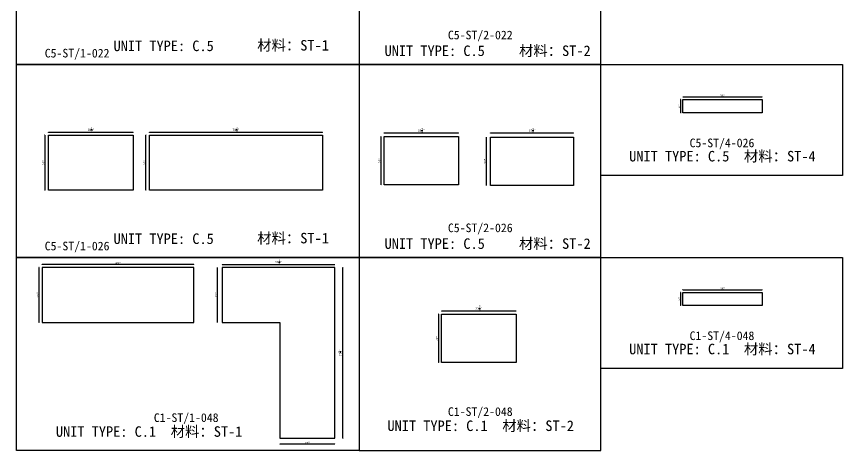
# Model space of a CAD drawing. Header units: millimetres. Extents: x -46966 to 138077, y -48408 to 2116.
# Drawn here: x 15521 to 25061, y -37227 to -32244 of the extents above; entities that cross this region are included whole.
import ezdxf
from ezdxf.enums import TextEntityAlignment as Align

# ---------------------------------------------------------------- set-up
doc = ezdxf.new("R2010")
doc.units = ezdxf.units.MM
doc.layers.add('PART_NUMBER', color=3, linetype='Continuous')
doc.styles.add('样式 1', font='')
doc.styles.get('样式 1').set_extended_font_data('NSimSun')
doc.dimstyles.new('副本 ISO-25', dxfattribs={"dimtxt": 25, "dimasz": 10, "dimexe": 1.5, "dimexo": 0.5, "dimtad": 1, "dimlfac": 0.03937, "dimlunit": 5, "dimtxsty": '样式 1', "dimblk": 'ARCHTICK', "dimcen": 2.5, "dimclrd": 256, "dimclrt": 1, "dimazin": 3, "dimtfac": 1, "dimtmove": 0, "dimatfit": 3, "dimfxlon": 1})

# ---------------------------------------------------------------- blocks, each defined once
blk = doc.blocks.new('_ArchTick')
at = {"color": 0, "linetype": 'ByBlock', "const_width": 0.15}
blk.add_lwpolyline([(-0.5, -0.5), (0.5, 0.5)], dxfattribs=at)
blk = doc.blocks.new('*D877')
at = {"color": 0, "lineweight": -2, "transparency": 16777216}
for p, q in [((15890.2, -33584.1), (15890.2, -33581.6)), ((16868.1, -33584.1), (16868.1, -33581.6))]:
    blk.add_line(p, q, dxfattribs=at)
at = {"lineweight": -2, "transparency": 16777216}
blk.add_line((15890.2, -33583.1), (16868.1, -33583.1), dxfattribs=at)
at = {"layer": 'Defpoints', "color": 0, "transparency": 16777216}
for p in [(15890.2, -33615.8), (16868.1, -33583.1), (16868.1, -33615.8)]:
    blk.add_point(p, dxfattribs=at)
at = {"lineweight": -2, "transparency": 16777216, "xscale": 10, "yscale": 10, "zscale": 10, "rotation": 180}
blk.add_blockref('_ArchTick', (15890.2, -33583.1), dxfattribs=at)
at = {"lineweight": -2, "transparency": 16777216, "xscale": 10, "yscale": 10, "zscale": 10}
blk.add_blockref('_ArchTick', (16868.1, -33583.1), dxfattribs=at)
at = {"color": 1, "transparency": 16777216, "insert": (16379.1, -33554.1), "char_height": 25, "attachment_point": 5, "style": '样式 1'}
blk.add_mtext('\\A1;38{\\H1x;\\S1/2;}"', dxfattribs=at)
blk = doc.blocks.new('*D878')
at = {"color": 0, "lineweight": -2, "transparency": 16777216}
for p, q in [((15848.2, -33615.8), (15845.7, -33615.8)), ((15848.2, -34250.8), (15845.7, -34250.8))]:
    blk.add_line(p, q, dxfattribs=at)
at = {"lineweight": -2, "transparency": 16777216}
blk.add_line((15847.2, -33615.8), (15847.2, -34250.8), dxfattribs=at)
at = {"layer": 'Defpoints', "color": 0, "transparency": 16777216}
for p in [(15890.2, -33615.8), (15847.2, -34250.8), (15890.2, -34250.8)]:
    blk.add_point(p, dxfattribs=at)
at = {"lineweight": -2, "transparency": 16777216, "xscale": 10, "yscale": 10, "zscale": 10}
for p, rotation in [((15847.2, -33615.8), 90), ((15847.2, -34250.8), 270)]:
    blk.add_blockref('_ArchTick', p, dxfattribs=dict(at, rotation=rotation))
at = {"color": 1, "transparency": 16777216, "insert": (15834.1, -33933.3), "char_height": 25, "attachment_point": 5, "rotation": 90, "style": '样式 1'}
blk.add_mtext('\\A1;25"', dxfattribs=at)
blk = doc.blocks.new('*D879')
at = {"color": 0, "lineweight": -2, "transparency": 16777216}
for p, q in [((17054.8, -33584.1), (17054.8, -33581.6)), ((19055.1, -33584.1), (19055.1, -33581.6))]:
    blk.add_line(p, q, dxfattribs=at)
at = {"lineweight": -2, "transparency": 16777216}
blk.add_line((17054.8, -33583.1), (19055.1, -33583.1), dxfattribs=at)
at = {"layer": 'Defpoints', "color": 0, "transparency": 16777216}
for p in [(17054.8, -33615.8), (19055.1, -33583.1), (19055.1, -33615.8)]:
    blk.add_point(p, dxfattribs=at)
at = {"lineweight": -2, "transparency": 16777216, "xscale": 10, "yscale": 10, "zscale": 10, "rotation": 180}
blk.add_blockref('_ArchTick', (17054.8, -33583.1), dxfattribs=at)
at = {"lineweight": -2, "transparency": 16777216, "xscale": 10, "yscale": 10, "zscale": 10}
blk.add_blockref('_ArchTick', (19055.1, -33583.1), dxfattribs=at)
at = {"color": 1, "transparency": 16777216, "insert": (18054.9, -33554), "char_height": 25, "attachment_point": 5, "style": '样式 1'}
blk.add_mtext('\\A1;78{\\H1x;\\S3/4;}"', dxfattribs=at)
blk = doc.blocks.new('*D880')
at = {"color": 0, "lineweight": -2, "transparency": 16777216}
for p, q in [((17016.5, -33615.8), (17014, -33615.8)), ((17016.5, -34250.8), (17014, -34250.8))]:
    blk.add_line(p, q, dxfattribs=at)
at = {"lineweight": -2, "transparency": 16777216}
blk.add_line((17015.5, -34250.8), (17015.5, -33615.8), dxfattribs=at)
at = {"layer": 'Defpoints', "color": 0, "transparency": 16777216}
for p in [(17015.5, -33615.8), (17054.8, -33615.8), (17054.8, -34250.8)]:
    blk.add_point(p, dxfattribs=at)
at = {"lineweight": -2, "transparency": 16777216, "xscale": 10, "yscale": 10, "zscale": 10}
for p, rotation in [((17015.5, -33615.8), 90), ((17015.5, -34250.8), 270)]:
    blk.add_blockref('_ArchTick', p, dxfattribs=dict(at, rotation=rotation))
at = {"color": 1, "transparency": 16777216, "insert": (17002.3, -33933.3), "char_height": 25, "attachment_point": 5, "rotation": 90, "style": '样式 1'}
blk.add_mtext('\\A1;25"', dxfattribs=at)
blk = doc.blocks.new('*D881')
at = {"color": 0, "lineweight": -2, "transparency": 16777216}
for p, q in [((19765.4, -33592.1), (19765.4, -33589.6)), ((20625.8, -33592.1), (20625.8, -33589.6))]:
    blk.add_line(p, q, dxfattribs=at)
at = {"lineweight": -2, "transparency": 16777216}
blk.add_line((19765.4, -33591.1), (20625.8, -33591.1), dxfattribs=at)
at = {"layer": 'Defpoints', "color": 0, "transparency": 16777216}
for p in [(19765.4, -33630.6), (20625.8, -33591.1), (20625.8, -33630.6)]:
    blk.add_point(p, dxfattribs=at)
at = {"lineweight": -2, "transparency": 16777216, "xscale": 10, "yscale": 10, "zscale": 10, "rotation": 180}
blk.add_blockref('_ArchTick', (19765.4, -33591.1), dxfattribs=at)
at = {"lineweight": -2, "transparency": 16777216, "xscale": 10, "yscale": 10, "zscale": 10}
blk.add_blockref('_ArchTick', (20625.8, -33591.1), dxfattribs=at)
at = {"color": 1, "transparency": 16777216, "insert": (20195.6, -33562), "char_height": 25, "attachment_point": 5, "style": '样式 1'}
blk.add_mtext('\\A1;33{\\H1x;\\S7/8;}"', dxfattribs=at)
blk = doc.blocks.new('*D882')
at = {"color": 0, "lineweight": -2, "transparency": 16777216}
for p, q in [((19729.7, -33630.6), (19727.2, -33630.6)), ((19729.7, -34189.4), (19727.2, -34189.4))]:
    blk.add_line(p, q, dxfattribs=at)
at = {"lineweight": -2, "transparency": 16777216}
blk.add_line((19728.7, -33630.6), (19728.7, -34189.4), dxfattribs=at)
at = {"layer": 'Defpoints', "color": 0, "transparency": 16777216}
for p in [(19765.4, -33630.6), (19728.7, -34189.4), (19765.4, -34189.4)]:
    blk.add_point(p, dxfattribs=at)
at = {"lineweight": -2, "transparency": 16777216, "xscale": 10, "yscale": 10, "zscale": 10}
for p, rotation in [((19728.7, -33630.6), 90), ((19728.7, -34189.4), 270)]:
    blk.add_blockref('_ArchTick', p, dxfattribs=dict(at, rotation=rotation))
at = {"color": 1, "transparency": 16777216, "insert": (19715.6, -33910), "char_height": 25, "attachment_point": 5, "rotation": 90, "style": '样式 1'}
blk.add_mtext('\\A1;22"', dxfattribs=at)
blk = doc.blocks.new('*D883')
at = {"color": 0, "lineweight": -2, "transparency": 16777216}
for p, q in [((20997.2, -33592.1), (20997.2, -33589.6)), ((21956, -33592.1), (21956, -33589.6))]:
    blk.add_line(p, q, dxfattribs=at)
at = {"lineweight": -2, "transparency": 16777216}
blk.add_line((20997.2, -33591.1), (21956, -33591.1), dxfattribs=at)
at = {"layer": 'Defpoints', "color": 0, "transparency": 16777216}
for p in [(20997.2, -33638), (21956, -33591.1), (21956, -33638)]:
    blk.add_point(p, dxfattribs=at)
at = {"lineweight": -2, "transparency": 16777216, "xscale": 10, "yscale": 10, "zscale": 10, "rotation": 180}
blk.add_blockref('_ArchTick', (20997.2, -33591.1), dxfattribs=at)
at = {"lineweight": -2, "transparency": 16777216, "xscale": 10, "yscale": 10, "zscale": 10}
blk.add_blockref('_ArchTick', (21956, -33591.1), dxfattribs=at)
at = {"color": 1, "transparency": 16777216, "insert": (21476.6, -33562), "char_height": 25, "attachment_point": 5, "style": '样式 1'}
blk.add_mtext('\\A1;37{\\H1x;\\S3/4;}"', dxfattribs=at)
blk = doc.blocks.new('*D884')
at = {"color": 0, "lineweight": -2, "transparency": 16777216}
for p, q in [((20950.1, -33638), (20947.6, -33638)), ((20950.1, -34196.8), (20947.6, -34196.8))]:
    blk.add_line(p, q, dxfattribs=at)
at = {"lineweight": -2, "transparency": 16777216}
blk.add_line((20949.1, -34196.8), (20949.1, -33638), dxfattribs=at)
at = {"layer": 'Defpoints', "color": 0, "transparency": 16777216}
for p in [(20949.1, -33638), (20997.2, -33638), (20997.2, -34196.8)]:
    blk.add_point(p, dxfattribs=at)
at = {"lineweight": -2, "transparency": 16777216, "xscale": 10, "yscale": 10, "zscale": 10}
for p, rotation in [((20949.1, -33638), 90), ((20949.1, -34196.8), 270)]:
    blk.add_blockref('_ArchTick', p, dxfattribs=dict(at, rotation=rotation))
at = {"color": 1, "transparency": 16777216, "insert": (20935.9, -33917.4), "char_height": 25, "attachment_point": 5, "rotation": 90, "style": '样式 1'}
blk.add_mtext('\\A1;22"', dxfattribs=at)
blk = doc.blocks.new('*D885')
at = {"color": 0, "lineweight": -2, "transparency": 16777216}
for p, q in [((23218.6, -33174.8), (23218.6, -33172.3)), ((24133, -33174.8), (24133, -33172.3))]:
    blk.add_line(p, q, dxfattribs=at)
at = {"lineweight": -2, "transparency": 16777216}
blk.add_line((23218.6, -33173.8), (24133, -33173.8), dxfattribs=at)
at = {"layer": 'Defpoints', "color": 0, "transparency": 16777216}
for p in [(24133, -33173.8), (23218.6, -33204.6), (24133, -33204.6)]:
    blk.add_point(p, dxfattribs=at)
at = {"lineweight": -2, "transparency": 16777216, "xscale": 10, "yscale": 10, "zscale": 10, "rotation": 180}
blk.add_blockref('_ArchTick', (23218.6, -33173.8), dxfattribs=at)
at = {"lineweight": -2, "transparency": 16777216, "xscale": 10, "yscale": 10, "zscale": 10}
blk.add_blockref('_ArchTick', (24133, -33173.8), dxfattribs=at)
at = {"color": 1, "transparency": 16777216, "insert": (23675.8, -33160.7), "char_height": 25, "attachment_point": 5, "style": '样式 1'}
blk.add_mtext('\\A1;36"', dxfattribs=at)
blk = doc.blocks.new('*D886')
at = {"color": 0, "lineweight": -2, "transparency": 16777216}
for p, q in [((23193.8, -33204.6), (23191.3, -33204.6)), ((23193.8, -33357), (23191.3, -33357))]:
    blk.add_line(p, q, dxfattribs=at)
at = {"lineweight": -2, "transparency": 16777216}
blk.add_line((23192.8, -33357), (23192.8, -33204.6), dxfattribs=at)
at = {"layer": 'Defpoints', "color": 0, "transparency": 16777216}
for p in [(23192.8, -33204.6), (23218.6, -33204.6), (23218.6, -33357)]:
    blk.add_point(p, dxfattribs=at)
at = {"lineweight": -2, "transparency": 16777216, "xscale": 10, "yscale": 10, "zscale": 10}
for p, rotation in [((23192.8, -33204.6), 90), ((23192.8, -33357), 270)]:
    blk.add_blockref('_ArchTick', p, dxfattribs=dict(at, rotation=rotation))
at = {"color": 1, "transparency": 16777216, "insert": (23179.7, -33280.8), "char_height": 25, "attachment_point": 5, "rotation": 90, "style": '样式 1'}
blk.add_mtext('\\A1;6"', dxfattribs=at)
blk = doc.blocks.new('*D891')
at = {"color": 0, "lineweight": -2, "transparency": 16777216}
for p, q in [((15781.4, -35145.4), (15778.9, -35145.4)), ((15781.4, -35780.4), (15778.9, -35780.4))]:
    blk.add_line(p, q, dxfattribs=at)
at = {"lineweight": -2, "transparency": 16777216}
blk.add_line((15780.4, -35780.4), (15780.4, -35145.4), dxfattribs=at)
at = {"layer": 'Defpoints', "color": 0, "transparency": 16777216}
for p in [(15780.4, -35145.4), (15817.3, -35145.4), (15817.3, -35780.4)]:
    blk.add_point(p, dxfattribs=at)
at = {"lineweight": -2, "transparency": 16777216, "xscale": 10, "yscale": 10, "zscale": 10}
for p, rotation in [((15780.4, -35145.4), 90), ((15780.4, -35780.4), 270)]:
    blk.add_blockref('_ArchTick', p, dxfattribs=dict(at, rotation=rotation))
at = {"color": 1, "transparency": 16777216, "insert": (15767.3, -35462.9), "char_height": 25, "attachment_point": 5, "rotation": 90, "style": '样式 1'}
blk.add_mtext('\\A1;25"', dxfattribs=at)
blk = doc.blocks.new('*D892')
at = {"color": 0, "lineweight": -2, "transparency": 16777216}
for p, q in [((15817.3, -35110), (15817.3, -35107.5)), ((17569.9, -35110), (17569.9, -35107.5))]:
    blk.add_line(p, q, dxfattribs=at)
at = {"lineweight": -2, "transparency": 16777216}
blk.add_line((15817.3, -35109), (17569.9, -35109), dxfattribs=at)
at = {"layer": 'Defpoints', "color": 0, "transparency": 16777216}
for p in [(17569.9, -35109), (15817.3, -35145.4), (17569.9, -35145.4)]:
    blk.add_point(p, dxfattribs=at)
at = {"lineweight": -2, "transparency": 16777216, "xscale": 10, "yscale": 10, "zscale": 10, "rotation": 180}
blk.add_blockref('_ArchTick', (15817.3, -35109), dxfattribs=at)
at = {"lineweight": -2, "transparency": 16777216, "xscale": 10, "yscale": 10, "zscale": 10}
blk.add_blockref('_ArchTick', (17569.9, -35109), dxfattribs=at)
at = {"color": 1, "transparency": 16777216, "insert": (16693.6, -35095.9), "char_height": 25, "attachment_point": 5, "style": '样式 1'}
blk.add_mtext('\\A1;69"', dxfattribs=at)
blk = doc.blocks.new('*D893')
at = {"color": 0, "lineweight": -2, "transparency": 16777216}
for p, q in [((17896.2, -35113.2), (17896.2, -35110.7)), ((19198, -35113.2), (19198, -35110.7))]:
    blk.add_line(p, q, dxfattribs=at)
at = {"lineweight": -2, "transparency": 16777216}
blk.add_line((17896.2, -35112.2), (19198, -35112.2), dxfattribs=at)
at = {"layer": 'Defpoints', "color": 0, "transparency": 16777216}
for p in [(17896.2, -35145.4), (19198, -35112.2), (19198, -35145.4)]:
    blk.add_point(p, dxfattribs=at)
at = {"lineweight": -2, "transparency": 16777216, "xscale": 10, "yscale": 10, "zscale": 10, "rotation": 180}
blk.add_blockref('_ArchTick', (17896.2, -35112.2), dxfattribs=at)
at = {"lineweight": -2, "transparency": 16777216, "xscale": 10, "yscale": 10, "zscale": 10}
blk.add_blockref('_ArchTick', (19198, -35112.2), dxfattribs=at)
at = {"color": 1, "transparency": 16777216, "insert": (18547.1, -35083.2), "char_height": 25, "attachment_point": 5, "style": '样式 1'}
blk.add_mtext('\\A1;51{\\H1x;\\S1/4;}"', dxfattribs=at)
blk = doc.blocks.new('*D894')
at = {"color": 0, "lineweight": -2, "transparency": 16777216}
for p, q in [((17843.8, -35145.4), (17841.3, -35145.4)), ((17843.8, -35780.4), (17841.3, -35780.4))]:
    blk.add_line(p, q, dxfattribs=at)
at = {"lineweight": -2, "transparency": 16777216}
blk.add_line((17842.8, -35780.4), (17842.8, -35145.4), dxfattribs=at)
at = {"layer": 'Defpoints', "color": 0, "transparency": 16777216}
for p in [(17842.8, -35145.4), (17896.2, -35145.4), (17896.2, -35780.4)]:
    blk.add_point(p, dxfattribs=at)
at = {"lineweight": -2, "transparency": 16777216, "xscale": 10, "yscale": 10, "zscale": 10}
for p, rotation in [((17842.8, -35145.4), 90), ((17842.8, -35780.4), 270)]:
    blk.add_blockref('_ArchTick', p, dxfattribs=dict(at, rotation=rotation))
at = {"color": 1, "transparency": 16777216, "insert": (17829.6, -35462.9), "char_height": 25, "attachment_point": 5, "rotation": 90, "style": '样式 1'}
blk.add_mtext('\\A1;25"', dxfattribs=at)
blk = doc.blocks.new('*D887')
at = {"color": 0, "lineweight": -2, "transparency": 16777216}
for p, q in [((18563, -37187.6), (18563, -37190.1)), ((19198, -37187.6), (19198, -37190.1))]:
    blk.add_line(p, q, dxfattribs=at)
at = {"lineweight": -2, "transparency": 16777216}
blk.add_line((19198, -37188.6), (18563, -37188.6), dxfattribs=at)
at = {"layer": 'Defpoints', "color": 0, "transparency": 16777216}
for p in [(18563, -37120.2), (18563, -37188.6), (19198, -37120.2)]:
    blk.add_point(p, dxfattribs=at)
at = {"lineweight": -2, "transparency": 16777216, "xscale": 10, "yscale": 10, "zscale": 10, "rotation": 180}
blk.add_blockref('_ArchTick', (18563, -37188.6), dxfattribs=at)
at = {"lineweight": -2, "transparency": 16777216, "xscale": 10, "yscale": 10, "zscale": 10}
blk.add_blockref('_ArchTick', (19198, -37188.6), dxfattribs=at)
at = {"color": 1, "transparency": 16777216, "insert": (18880.5, -37175.5), "char_height": 25, "attachment_point": 5, "style": '样式 1'}
blk.add_mtext('\\A1;25"', dxfattribs=at)
blk = doc.blocks.new('*D888')
at = {"color": 0, "lineweight": -2, "transparency": 16777216}
for p, q in [((19290.2, -35145.4), (19292.7, -35145.4)), ((19290.2, -37120.2), (19292.7, -37120.2))]:
    blk.add_line(p, q, dxfattribs=at)
at = {"lineweight": -2, "transparency": 16777216}
blk.add_line((19291.2, -37120.2), (19291.2, -35145.4), dxfattribs=at)
at = {"layer": 'Defpoints', "color": 0, "transparency": 16777216}
for p in [(19198, -35145.4), (19291.2, -35145.4), (19198, -37120.2)]:
    blk.add_point(p, dxfattribs=at)
at = {"lineweight": -2, "transparency": 16777216, "xscale": 10, "yscale": 10, "zscale": 10}
for p, rotation in [((19291.2, -35145.4), 90), ((19291.2, -37120.2), 270)]:
    blk.add_blockref('_ArchTick', p, dxfattribs=dict(at, rotation=rotation))
at = {"color": 1, "transparency": 16777216, "insert": (19262.1, -36132.8), "char_height": 25, "attachment_point": 5, "rotation": 90, "style": '样式 1'}
blk.add_mtext('\\A1;77{\\H1x;\\S3/4;}"', dxfattribs=at)
blk = doc.blocks.new('*D889')
at = {"color": 0, "lineweight": -2, "transparency": 16777216}
for p, q in [((20429.9, -35648.5), (20429.9, -35646)), ((21290.3, -35648.5), (21290.3, -35646))]:
    blk.add_line(p, q, dxfattribs=at)
at = {"lineweight": -2, "transparency": 16777216}
blk.add_line((20429.9, -35647.5), (21290.3, -35647.5), dxfattribs=at)
at = {"layer": 'Defpoints', "color": 0, "transparency": 16777216}
for p in [(21290.3, -35647.5), (20429.9, -35686.9), (21290.3, -35686.9)]:
    blk.add_point(p, dxfattribs=at)
at = {"lineweight": -2, "transparency": 16777216, "xscale": 10, "yscale": 10, "zscale": 10, "rotation": 180}
blk.add_blockref('_ArchTick', (20429.9, -35647.5), dxfattribs=at)
at = {"lineweight": -2, "transparency": 16777216, "xscale": 10, "yscale": 10, "zscale": 10}
blk.add_blockref('_ArchTick', (21290.3, -35647.5), dxfattribs=at)
at = {"color": 1, "transparency": 16777216, "insert": (20860.1, -35618.4), "char_height": 25, "attachment_point": 5, "style": '样式 1'}
blk.add_mtext('\\A1;33{\\H1x;\\S7/8;}"', dxfattribs=at)
blk = doc.blocks.new('*D890')
at = {"color": 0, "lineweight": -2, "transparency": 16777216}
for p, q in [((20394.2, -35686.9), (20391.7, -35686.9)), ((20394.2, -36245.7), (20391.7, -36245.7))]:
    blk.add_line(p, q, dxfattribs=at)
at = {"lineweight": -2, "transparency": 16777216}
blk.add_line((20393.2, -35686.9), (20393.2, -36245.7), dxfattribs=at)
at = {"layer": 'Defpoints', "color": 0, "transparency": 16777216}
for p in [(20429.9, -35686.9), (20393.2, -36245.7), (20429.9, -36245.7)]:
    blk.add_point(p, dxfattribs=at)
at = {"lineweight": -2, "transparency": 16777216, "xscale": 10, "yscale": 10, "zscale": 10}
for p, rotation in [((20393.2, -35686.9), 90), ((20393.2, -36245.7), 270)]:
    blk.add_blockref('_ArchTick', p, dxfattribs=dict(at, rotation=rotation))
at = {"color": 1, "transparency": 16777216, "insert": (20380.1, -35966.3), "char_height": 25, "attachment_point": 5, "rotation": 90, "style": '样式 1'}
blk.add_mtext('\\A1;22"', dxfattribs=at)
blk = doc.blocks.new('*D895')
at = {"color": 0, "lineweight": -2, "transparency": 16777216}
for p, q in [((23218.6, -35404.3), (23218.6, -35401.8)), ((24133, -35404.3), (24133, -35401.8))]:
    blk.add_line(p, q, dxfattribs=at)
at = {"lineweight": -2, "transparency": 16777216}
blk.add_line((23218.6, -35403.3), (24133, -35403.3), dxfattribs=at)
at = {"layer": 'Defpoints', "color": 0, "transparency": 16777216}
for p in [(23218.6, -35434.2), (24133, -35403.3), (24133, -35434.2)]:
    blk.add_point(p, dxfattribs=at)
at = {"lineweight": -2, "transparency": 16777216, "xscale": 10, "yscale": 10, "zscale": 10, "rotation": 180}
blk.add_blockref('_ArchTick', (23218.6, -35403.3), dxfattribs=at)
at = {"lineweight": -2, "transparency": 16777216, "xscale": 10, "yscale": 10, "zscale": 10}
blk.add_blockref('_ArchTick', (24133, -35403.3), dxfattribs=at)
at = {"color": 1, "transparency": 16777216, "insert": (23675.8, -35390.2), "char_height": 25, "attachment_point": 5, "style": '样式 1'}
blk.add_mtext('\\A1;36"', dxfattribs=at)
blk = doc.blocks.new('*D896')
at = {"color": 0, "lineweight": -2, "transparency": 16777216}
for p, q in [((23193.8, -35434.2), (23191.3, -35434.2)), ((23193.8, -35586.6), (23191.3, -35586.6))]:
    blk.add_line(p, q, dxfattribs=at)
at = {"lineweight": -2, "transparency": 16777216}
blk.add_line((23192.8, -35586.6), (23192.8, -35434.2), dxfattribs=at)
at = {"layer": 'Defpoints', "color": 0, "transparency": 16777216}
for p in [(23192.8, -35434.2), (23218.6, -35434.2), (23218.6, -35586.6)]:
    blk.add_point(p, dxfattribs=at)
at = {"lineweight": -2, "transparency": 16777216, "xscale": 10, "yscale": 10, "zscale": 10}
for p, rotation in [((23192.8, -35434.2), 90), ((23192.8, -35586.6), 270)]:
    blk.add_blockref('_ArchTick', p, dxfattribs=dict(at, rotation=rotation))
at = {"color": 1, "transparency": 16777216, "insert": (23179.7, -35510.4), "char_height": 25, "attachment_point": 5, "rotation": 90, "style": '样式 1'}
blk.add_mtext('\\A1;6"', dxfattribs=at)

msp = doc.modelspace()

# ---------------------------------------------------------------- linework, layer by layer
at = {"color": 1}
for points in [[(15520.571, -30571.307), (19477.452, -30571.307), (19477.452, -32800.875), (15520.571, -32800.875)], [(19477.452, -32800.875), (22269.327, -32800.875), (22269.327, -30571.307), (19477.452, -30571.307)], [(15520.571, -32800.875), (19477.452, -32800.875), (19477.452, -35030.442), (15520.571, -35030.442)], [(19477.452, -35030.442), (22269.327, -35030.442), (22269.327, -32800.875), (19477.452, -32800.875)], [(22269.327, -32800.875), (25061.201, -32800.875), (25061.201, -34083.272), (22269.327, -34083.272)], [(15520.571, -35030.442), (19477.452, -35030.442), (19477.452, -37260.009), (15520.571, -37260.009)], [(19477.452, -37260.009), (22269.327, -37260.009), (22269.327, -35030.442), (19477.452, -35030.442)], [(22269.327, -35030.442), (25061.201, -35030.442), (25061.201, -36312.84), (22269.327, -36312.84)]]:
    msp.add_lwpolyline(points, close=True, dxfattribs=at)
for points in [[(23218.646, -33204.611), (24133.046, -33204.611), (24133.046, -33357.011), (23218.646, -33357.011)], [(15890.17, -33615.762), (16868.07, -33615.762), (16868.07, -34250.762), (15890.17, -34250.762)], [(17054.825, -33615.762), (19055.075, -33615.762), (19055.075, -34250.762), (17054.825, -34250.762)], [(19765.39, -33630.551), (20625.815, -33630.551), (20625.815, -34189.351), (19765.39, -34189.351)], [(20997.177, -33637.981), (21956.027, -33637.981), (21956.027, -34196.781), (20997.177, -34196.781)], [(15817.322, -35780.368), (17569.922, -35780.368), (17569.922, -35145.368), (15817.322, -35145.368)], [(19197.967, -35145.368), (17896.217, -35145.368), (17896.217, -35780.368), (18562.967, -35780.368), (18562.967, -37120.218), (19197.967, -37120.218)], [(23218.646, -35434.178), (24133.046, -35434.178), (24133.046, -35586.578), (23218.646, -35586.578)], [(20429.851, -35686.91), (21290.276, -35686.91), (21290.276, -36245.71), (20429.851, -36245.71)]]:
    msp.add_lwpolyline(points, close=True)

# ---------------------------------------------------------------- texts
at = {"style": '样式 1'}
for s, p in [('UNIT TYPE: C.5', (16641.005, -32644.333)), ('材料：ST-1', (18300.292, -32637.677)), ('UNIT TYPE: C.5', (19771.78, -32701.006)), ('材料：ST-2', (21324.505, -32701.006)), ('UNIT TYPE: C.5', (22596.955, -33919.768)), ('材料：ST-4', (23923.236, -33919.768)), ('UNIT TYPE: C.5', (16641.005, -34873.9)), ('材料：ST-1', (18300.292, -34867.245)), ('UNIT TYPE: C.5', (19771.78, -34930.573)), ('材料：ST-2', (21324.505, -34930.573)), ('UNIT TYPE: C.1', (22596.955, -36149.335)), ('材料：ST-4', (23923.236, -36149.335)), ('UNIT TYPE: C.1', (19805.08, -37036.514)), ('材料：ST-2', (21131.361, -37036.514)), ('UNIT TYPE: C.1', (15974.994, -37103.467)), ('材料：ST-1', (17301.275, -37103.467))]:
    msp.add_text(s, height=121.5865, dxfattribs=at).set_placement(p)
at = {"layer": 'PART_NUMBER', "color": 3, "style": '样式 1'}
for s, p in [('C5-ST/2-022', (20877.316, -32458.044)), ('C5-ST/1-022', (16220.434, -32668.044)), ('C5-ST/4-026', (23669.19, -33705.442)), ('C5-ST/2-026', (20877.316, -34687.611)), ('C5-ST/1-026', (16220.434, -34897.611)), ('C1-ST/4-048', (23669.19, -35935.009)), ('C1-ST/1-048', (17480.434, -36882.178)), ('C1-ST/2-048', (20877.316, -36812.178))]:
    msp.add_text(s, height=100, dxfattribs=at).set_placement(p, align=Align.MIDDLE_CENTER)

# ---------------------------------------------------------------- dimensions: what is measured, and where the dimension line sits
for base, p1, p2, picture, middle in [((23192.811, -33204.611), (23218.646, -33357.011), (23218.646, -33204.611), '*D886', (23179.686, -33280.811)), ((15847.216, -34250.762), (15890.17, -33615.762), (15890.17, -34250.762), '*D878', (15834.091, -33933.262)), ((17015.469, -33615.762), (17054.825, -34250.762), (17054.825, -33615.762), '*D880', (17002.344, -33933.262)), ((19728.744, -34189.351), (19765.39, -33630.551), (19765.39, -34189.351), '*D882', (19715.619, -33909.951)), ((20949.069, -33637.981), (20997.177, -34196.781), (20997.177, -33637.981), '*D884', (20935.944, -33917.381)), ((15780.383, -35145.368), (15817.322, -35780.368), (15817.322, -35145.368), '*D891', (15767.258, -35462.868)), ((17842.772, -35145.368), (17896.217, -35780.368), (17896.217, -35145.368), '*D894', (17829.647, -35462.868)), ((19291.19, -35145.368), (19197.967, -37120.218), (19197.967, -35145.368), '*D888', (19262.096, -36132.793)), ((23192.811, -35434.178), (23218.646, -35586.578), (23218.646, -35434.178), '*D896', (23179.686, -35510.378)), ((20393.205, -36245.71), (20429.851, -35686.91), (20429.851, -36245.71), '*D890', (20380.08, -35966.31))]:
    dim = msp.add_linear_dim(base=base, p1=p1, p2=p2, angle=90, dimstyle='副本 ISO-25')
    dim.commit()
    dim.dimension.update_dxf_attribs({"geometry": picture, "text_midpoint": middle})
for base, p1, p2, picture, middle in [((24133.046, -33173.775), (23218.646, -33204.611), (24133.046, -33204.611), '*D885', (23675.846, -33160.65)), ((16868.07, -33583.087), (15890.17, -33615.762), (16868.07, -33615.762), '*D877', (16379.12, -33554.064)), ((19055.075, -33583.087), (17054.825, -33615.762), (19055.075, -33615.762), '*D879', (18054.95, -33553.994)), ((20625.815, -33591.125), (19765.39, -33630.551), (20625.815, -33630.551), '*D881', (20195.602, -33562.031)), ((21956.027, -33591.125), (20997.177, -33637.981), (21956.027, -33637.981), '*D883', (21476.602, -33562.031)), ((17569.922, -35109.038), (15817.322, -35145.368), (17569.922, -35145.368), '*D892', (16693.622, -35095.913)), ((19197.967, -35112.236), (17896.217, -35145.368), (19197.967, -35145.368), '*D893', (18547.092, -35083.212)), ((24133.046, -35403.343), (23218.646, -35434.178), (24133.046, -35434.178), '*D895', (23675.846, -35390.218)), ((21290.276, -35647.483), (20429.851, -35686.91), (21290.276, -35686.91), '*D889', (20860.064, -35618.39)), ((18562.967, -37188.634), (19197.967, -37120.218), (18562.967, -37120.218), '*D887', (18880.467, -37175.509))]:
    dim = msp.add_linear_dim(base=base, p1=p1, p2=p2, dimstyle='副本 ISO-25')
    dim.commit()
    dim.dimension.update_dxf_attribs({"geometry": picture, "text_midpoint": middle})

doc.saveas('drawing.dxf')
